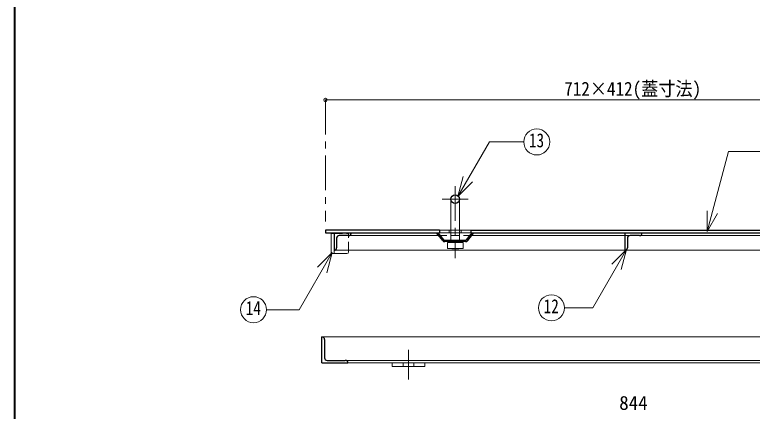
# Model space of a CAD drawing. Units: millimetres at full size, sheet at 1:8; details may follow other scales. Extents: x -1685 to 1555, y -1115 to 1133.
# Drawn here: x -1685 to -832, y -88 to 370 of the extents above; entities that cross this region are included whole.
import ezdxf
from ezdxf.enums import TextEntityAlignment as Align

# ---------------------------------------------------------------- set-up
doc = ezdxf.new("R2010")
doc.units = ezdxf.units.MM
doc.header["$LTSCALE"] = 8
doc.header["$PDMODE"] = 32
doc.header["$PDSIZE"] = 4
doc.linetypes.add('CHAIN1', pattern=[8, 5, -1, 1, -1])
doc.linetypes.add('DASHED1', pattern=[1.8, 1.2, -0.6])
doc.layers.add('0-0_ﾚｲﾔ1', color=4, linetype='Continuous', lineweight=9)
doc.styles.add('ＭＳ ゴシック', font='')
doc.styles.get('ＭＳ ゴシック').set_extended_font_data('MS Gothic')

msp = doc.modelspace()

# ---------------------------------------------------------------- linework, layer by layer
at = {"layer": '0-0_ﾚｲﾔ1', "color": 1, "lineweight": 40}
msp.add_line((-1684.576, -1114.982), (-1684.576, 1133.018), dxfattribs=at)
at = {"layer": '0-0_ﾚｲﾔ1'}
for p, q in [((-613.576, 271.518), (-1325.576, 271.518)), ((-1180.576, 121.218), (-1182.576, 121.218)), ((-1168.576, 121.218), (-1170.576, 121.218)), ((-1298.576, 115.018), (-1194.676, 115.018)), ((-1180.576, 118.018), (-1182.576, 118.018)), ((-1168.576, 118.018), (-1170.576, 118.018)), ((-1156.476, 115.018), (-979.576, 115.018)), ((-962.576, 115.018), (-782.676, 115.018)), ((-623.576, 98.018), (-1315.576, 98.018)), ((-1300.776, 94.218), (-1315.576, 94.218)), ((-1298.776, 96.218), (-1298.776, 98.018)), ((-1248.576, -35.982), (-1248.576, -31.982)), ((-1210.576, -35.982), (-1210.576, -31.982)), ((-1248.576, -35.982), (-1210.576, -35.982))]:
    msp.add_line(p, q, dxfattribs=at)
at = {"layer": '0-0_ﾚｲﾔ1', "linetype": 'CHAIN1'}
for p, q in [((-1325.576, 271.518), (-1325.576, 131.218)), ((-1175.576, 172.018), (-1175.576, 89.018)), ((-1160.576, 157.018), (-1190.576, 157.018)), ((-1229.576, -50.982), (-1229.576, -16.982))]:
    msp.add_line(p, q, dxfattribs=at)
at = {"layer": '0-0_ﾚｲﾔ1', "color": 7, "lineweight": 18}
for p, q in [((-1172.459, 160.062), (-1136.094, 223.047)), ((-1096.388, 223.047), (-1136.094, 223.047)), ((-1172.459, 160.062), (-1166.247, 183.244)), ((-1172.459, 160.062), (-1155.488, 177.032)), ((-1180.576, 157.018), (-1180.576, 109.518)), ((-1170.576, 157.018), (-1170.576, 109.518)), ((-884.408, 119.695), (-884.408, 143.695)), ((-884.408, 119.695), (-872.408, 140.48)), ((-1193.576, 121.218), (-1182.576, 121.218)), ((-1182.576, 121.218), (-1182.576, 118.018)), ((-1168.576, 121.218), (-1157.576, 121.218)), ((-1168.576, 121.218), (-1168.576, 118.018)), ((-1315.576, 117.218), (-1318.776, 117.218)), ((-1318.776, 117.218), (-1318.776, 94.218)), ((-1182.576, 118.018), (-1193.576, 118.018)), ((-1157.576, 118.018), (-1168.576, 118.018)), ((-1166.576, 107.018), (-1184.576, 107.018)), ((-1184.576, 100.018), (-1184.576, 107.018)), ((-1180.576, 108.018), (-1180.576, 107.418)), ((-1175.576, 107.018), (-1175.576, 100.018)), ((-1171.576, 107.518), (-1166.576, 107.018)), ((-1170.576, 108.018), (-1170.576, 107.418)), ((-1166.576, 100.018), (-1166.576, 107.018)), ((-1317.813, 95.357), (-1355.859, 29.458)), ((-1317.813, 95.357), (-1334.783, 78.386)), ((-1317.813, 95.357), (-1324.024, 72.174)), ((-1315.576, 94.218), (-1318.776, 94.218)), ((-1315.576, 98.018), (-1315.576, 94.218)), ((-1179.576, 99.518), (-1184.576, 100.018)), ((-1166.576, 100.018), (-1184.576, 100.018)), ((-1175.576, 100.018), (-1179.576, 99.518)), ((-1171.576, 99.518), (-1179.576, 99.518)), ((-977.692, 98.959), (-1016.583, 31.597)), ((-977.692, 98.959), (-994.662, 81.988)), ((-977.692, 98.959), (-983.903, 75.777)), ((-1393.632, 29.458), (-1355.859, 29.458)), ((-1049.411, 31.597), (-1016.583, 31.597)), ((-609.576, -1.982), (-1329.576, -1.982)), ((-1302.576, -28.982), (-636.576, -28.982)), ((-1299.576, -31.982), (-639.576, -31.982))]:
    msp.add_line(p, q, dxfattribs=at)
at = {"layer": '0-0_ﾚｲﾔ1', "color": 5, "lineweight": 25}
for p, q in [((-1325.576, 121.218), (-1325.576, 118.018)), ((-1193.576, 121.218), (-1325.576, 121.218)), ((-1193.576, 121.218), (-1193.576, 118.018)), ((-1157.576, 121.218), (-781.576, 121.218)), ((-1157.576, 121.218), (-1157.576, 118.018)), ((-1325.576, 118.018), (-1193.576, 118.018)), ((-1315.576, 118.018), (-1315.576, 98.018)), ((-1312.576, 112.018), (-1312.576, 101.018)), ((-1298.576, 115.018), (-1309.576, 115.018)), ((-1189.977, 109.144), (-1197.076, 118.018)), ((-1188.806, 110.081), (-1195.155, 118.018)), ((-1162.347, 110.081), (-1155.997, 118.018)), ((-1161.176, 109.144), (-1154.076, 118.018)), ((-1157.576, 118.018), (-781.576, 118.018)), ((-979.576, 118.018), (-979.576, 98.018)), ((-976.576, 112.018), (-976.576, 101.018)), ((-962.576, 115.018), (-973.576, 115.018)), ((-1187.634, 109.518), (-1163.518, 109.518)), ((-1163.518, 108.018), (-1187.634, 108.018)), ((-1329.576, -31.982), (-1329.576, -1.982)), ((-1326.576, -4.982), (-1326.576, -25.982)), ((-1329.576, -31.982), (-1299.576, -31.982)), ((-1323.576, -28.982), (-1302.576, -28.982))]:
    msp.add_line(p, q, dxfattribs=at)
at = {"layer": '0-0_ﾚｲﾔ1', "linetype": 'DASHED1'}
for p, q in [((-1180.576, 121.218), (-1170.576, 121.218)), ((-1315.576, 117.218), (-1298.776, 117.218)), ((-1298.776, 98.018), (-1298.776, 117.218)), ((-1194.676, 115.018), (-1156.476, 115.018)), ((-1170.576, 118.018), (-1180.576, 118.018)), ((-979.576, 115.018), (-973.576, 115.018)), ((-1180.576, 109.518), (-1180.576, 108.018)), ((-1170.576, 109.518), (-1170.576, 108.018)), ((-1235.576, -35.982), (-1235.576, -31.982)), ((-1223.576, -35.982), (-1223.576, -31.982))]:
    msp.add_line(p, q, dxfattribs=at)
at = {"layer": '0-0_ﾚｲﾔ1', "color": 7, "linetype": 'DASHED1', "lineweight": 18}
for p, q in [((-1181.576, 109.518), (-1181.576, 108.018)), ((-1169.576, 109.518), (-1169.576, 108.018))]:
    msp.add_line(p, q, dxfattribs=at)
at = {"layer": '0-0_ﾚｲﾔ1', "color": 7, "lineweight": 18}
for points in [[(-884.408, 119.695), (-859.641, 212.128), (-822.277, 212.128)], [(-1184.576, 107.018), (-1179.576, 107.518), (-1175.576, 107.018)], [(-1175.576, 107.018), (-1171.576, 107.518), (-1179.576, 107.518)], [(-1166.576, 100.018), (-1171.576, 99.518), (-1175.576, 100.018)]]:
    msp.add_lwpolyline(points, dxfattribs=at)
for centre in [(-1081.388, 223.047), (-1408.632, 29.458), (-1064.411, 31.597)]:
    msp.add_circle(centre, 15, dxfattribs=at)
at = {"layer": '0-0_ﾚｲﾔ1', "color": 5, "lineweight": 25}
msp.add_circle((-1175.576, 157.018), 5, dxfattribs=at)
for centre, radius, start, end in [((-1309.576, 112.018), 3, 90, 180), ((-1298.576, 118.018), 3, 270, 0), ((-973.576, 112.018), 3, 90, 180), ((-962.576, 118.018), 3, 270, 0), ((-1187.634, 111.018), 3, 218.65981, 270), ((-1187.634, 111.018), 1.5, 218.65981, 270), ((-1163.518, 111.018), 1.5, 270, 321.34019), ((-1163.518, 111.018), 3, 270, 321.34019), ((-1315.576, 101.018), 3, 270, 0), ((-979.576, 101.018), 3, 270, 0), ((-1329.576, -4.982), 3, 0, 90), ((-1323.576, -25.982), 3, 180, 270), ((-1302.576, -31.982), 3, 0, 90)]:
    msp.add_arc(centre, radius, start, end, dxfattribs=at)
at = {"layer": '0-0_ﾚｲﾔ1'}
msp.add_arc((-1300.776, 96.218), 2, 270, 0, dxfattribs=at)
at = {"layer": '0-0_ﾚｲﾔ1', "color": 1}
msp.add_point((-1325.576, 271.518), dxfattribs=at)

# ---------------------------------------------------------------- texts
at = {"layer": '0-0_ﾚｲﾔ1', "color": 7, "style": 'ＭＳ ゴシック'}
for s, width, p in [('712×412(蓋寸法)', 0.9, (-1049.576, 271.518)), ('13', 0.8, (-1090.388, 212.047)), ('14', 0.8, (-1417.632, 18.458)), ('12', 0.8, (-1073.411, 20.597))]:
    msp.add_text(s, height=16.13, dxfattribs=dict(at, width=width)).set_placement(p, align=Align.BOTTOM_LEFT)
msp.add_text('844', height=16.13, dxfattribs=at).set_placement((-986.076, -90.982), align=Align.BOTTOM_LEFT)

doc.saveas('drawing.dxf')
